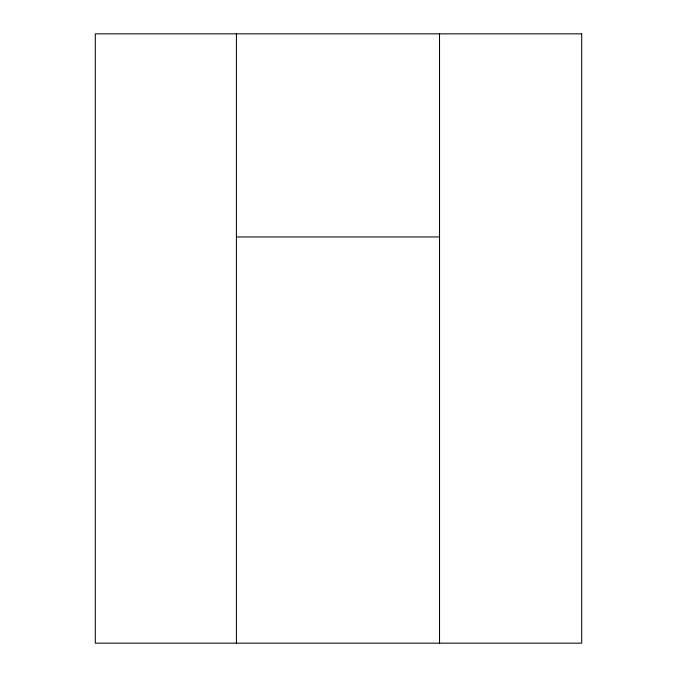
<?xml version="1.0" encoding="UTF-8"?>
<svg xmlns="http://www.w3.org/2000/svg" width="677" height="677" viewBox="0 0 677 677"><rect width="100%" height="100%" fill="white"/><g stroke="black" fill="none" stroke-linecap="round" stroke-linejoin="round"><path stroke-width="1.02" d="M236.425 236.95L439.525 236.95M439.525 33.85L439.525 643.15M236.425 33.85L236.425 643.15M581.695 33.85L95.305 33.85L95.305 643.15L581.695 643.15L581.695 33.85"/></g></svg>
